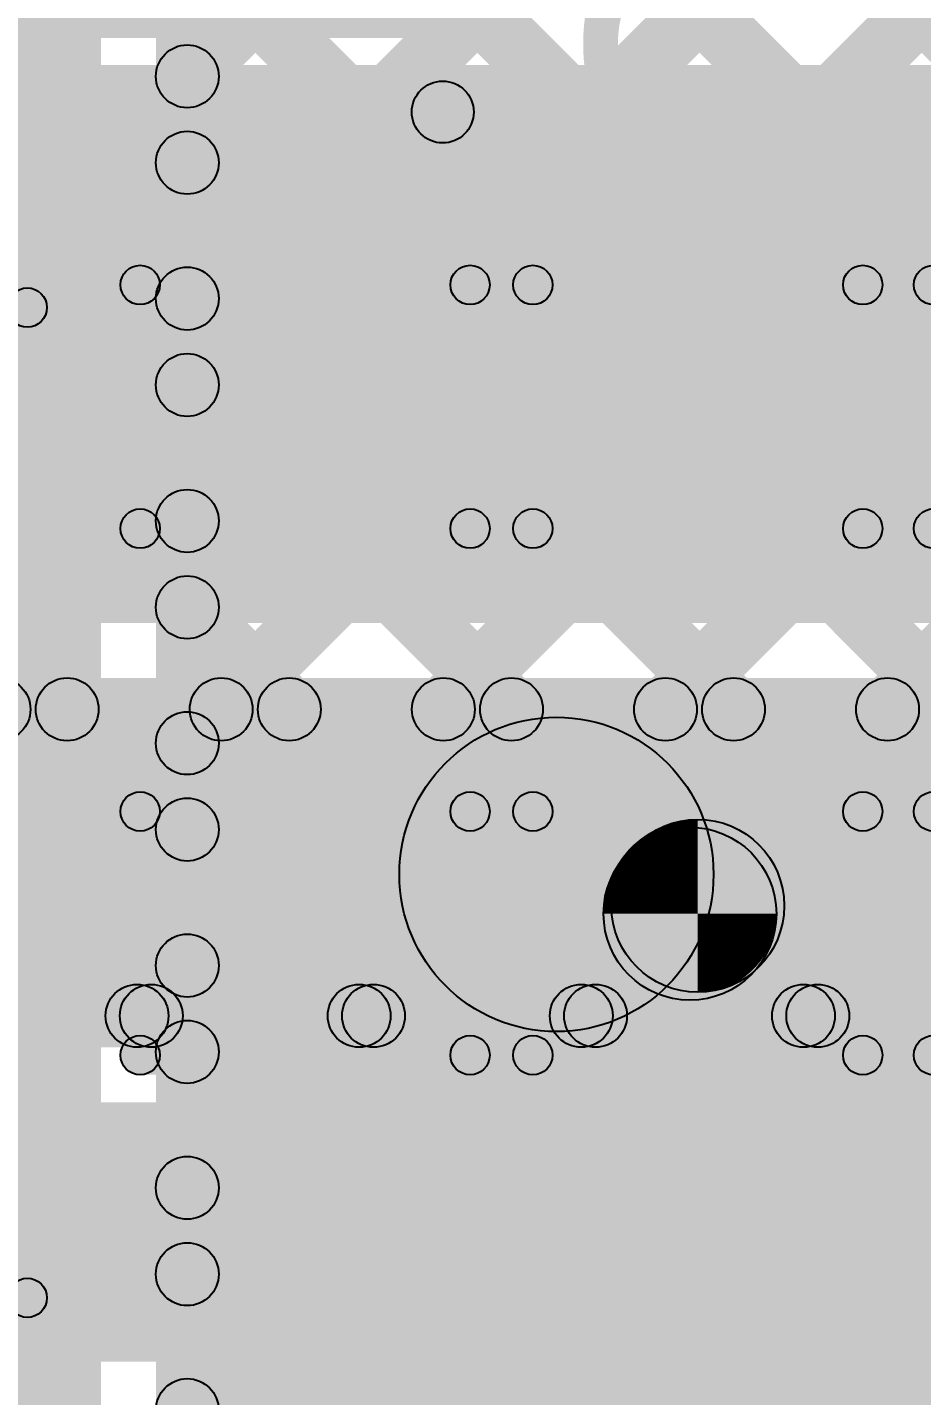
# Model space of a CAD drawing. Header units: millimetres. Extents: x -0.24 to 2.5, y 0 to 2.55.
# Drawn here: x 0.8116 to 0.9255, y 0.4407 to 0.6148 of the extents above; entities that cross this region are included whole.
import ezdxf

# ---------------------------------------------------------------- set-up
doc = ezdxf.new("R2010")
doc.units = ezdxf.units.MM
doc.header["$MEASUREMENT"] = 0
for name, color, linetype in [('BottomLayer', 5, 'Continuous'), ('BottomSolder', 6, 'Continuous'), ('TopLayer', 1, 'Continuous'), ('TopOverlay', 2, 'Continuous'), ('TopPaste', 8, 'Continuous'), ('TopSolder', 216, 'Continuous'), ('ViaHoleLayer', 16, 'Continuous')]:
    doc.layers.add(name, color=color, linetype=linetype)

# ---------------------------------------------------------------- blocks, each defined once
blk = doc.blocks.new('TPS63031DSKR_8')
at = {"layer": 'TopLayer'}
for points in [[(-0.06988, 0.04528), (-0.04035, 0.04528), (-0.04035, 0.03346), (-0.06988, 0.03346)], [(-0.02953, 0.04528), (0.02953, 0.04528), (0.02953, -0.04528), (-0.02953, -0.04528)], [(0.04035, 0.04528), (0.06988, 0.04528), (0.06988, 0.03346), (0.04035, 0.03346)], [(-0.06988, 0.02559), (-0.04035, 0.02559), (-0.04035, 0.01378), (-0.06988, 0.01378)], [(0.04035, 0.02559), (0.06988, 0.02559), (0.06988, 0.01378), (0.04035, 0.01378)], [(-0.06988, 0.00591), (-0.04035, 0.00591), (-0.04035, -0.00591), (-0.06988, -0.00591)], [(0.04035, 0.00591), (0.06988, 0.00591), (0.06988, -0.00591), (0.04035, -0.00591)], [(-0.06988, -0.01378), (-0.04035, -0.01378), (-0.04035, -0.02559), (-0.06988, -0.02559)], [(0.04035, -0.01378), (0.06988, -0.01378), (0.06988, -0.02559), (0.04035, -0.02559)], [(-0.06988, -0.03346), (-0.04035, -0.03346), (-0.04035, -0.04528), (-0.06988, -0.04528)], [(0.04035, -0.03346), (0.06988, -0.03346), (0.06988, -0.04528), (0.04035, -0.04528)]]:
    blk.add_hatch(color=1, dxfattribs=at).paths.add_polyline_path(points)
at = {"layer": 'TopOverlay'}
h = blk.add_hatch(color=2, dxfattribs=at)
edge = h.paths.add_edge_path()
edge.add_arc((-0.063, 0.063), 0.0025, 0, 360)
h = blk.add_hatch(color=2, dxfattribs=at)
edge = h.paths.add_edge_path()
edge.add_arc((-0.063, 0.063), 0.0025, 0, 360)
for points in [[(0.063, 0.0655), (0.063, 0.0605), (-0.063, 0.0605), (-0.063, 0.0655)], [(-0.0605, 0.053), (-0.0655, 0.053), (-0.0655, 0.063), (-0.0605, 0.063)], [(0.0655, 0.053), (0.0605, 0.053), (0.0605, 0.063), (0.0655, 0.063)], [(-0.0605, -0.063), (-0.0655, -0.063), (-0.0655, -0.053), (-0.0605, -0.053)], [(0.0655, -0.063), (0.0605, -0.063), (0.0605, -0.053), (0.0655, -0.053)], [(0.063, -0.0605), (0.063, -0.0655), (-0.063, -0.0655), (-0.063, -0.0605)]]:
    blk.add_hatch(color=2, dxfattribs=at).paths.add_polyline_path(points)
h = blk.add_hatch(color=2, dxfattribs=at)
edge = h.paths.add_edge_path()
edge.add_arc((0.063, 0.063), 0.0025, 0, 360)
h = blk.add_hatch(color=2, dxfattribs=at)
edge = h.paths.add_edge_path()
edge.add_arc((0.063, 0.063), 0.0025, 0, 360)
h = blk.add_hatch(color=2, dxfattribs=at)
edge = h.paths.add_edge_path()
edge.add_arc((-0.077, 0.053), 0.0025, 0, 360)
h = blk.add_hatch(color=2, dxfattribs=at)
edge = h.paths.add_edge_path()
edge.add_arc((-0.071, 0.053), 0.0025, 0, 360)
h = blk.add_hatch(color=2, dxfattribs=at)
edge = h.paths.add_edge_path()
edge.add_arc((-0.063, 0.053), 0.0025, 0, 360)
h = blk.add_hatch(color=2, dxfattribs=at)
edge = h.paths.add_edge_path()
edge.add_arc((0.063, 0.053), 0.0025, 0, 360)
h = blk.add_hatch(color=2, dxfattribs=at)
edge = h.paths.add_edge_path()
edge.add_arc((-0.063, -0.053), 0.0025, 0, 360)
h = blk.add_hatch(color=2, dxfattribs=at)
edge = h.paths.add_edge_path()
edge.add_arc((0.063, -0.053), 0.0025, 0, 360)
h = blk.add_hatch(color=2, dxfattribs=at)
edge = h.paths.add_edge_path()
edge.add_arc((-0.063, -0.063), 0.0025, 0, 360)
h = blk.add_hatch(color=2, dxfattribs=at)
edge = h.paths.add_edge_path()
edge.add_arc((-0.063, -0.063), 0.0025, 0, 360)
h = blk.add_hatch(color=2, dxfattribs=at)
edge = h.paths.add_edge_path()
edge.add_arc((0.063, -0.063), 0.0025, 0, 360)
h = blk.add_hatch(color=2, dxfattribs=at)
edge = h.paths.add_edge_path()
edge.add_arc((0.063, -0.063), 0.0025, 0, 360)
at = {"layer": 'TopPaste'}
for points in [[(-0.06988, 0.04528), (-0.04035, 0.04528), (-0.04035, 0.03346), (-0.06988, 0.03346)], [(-0.02953, 0.04528), (0.02953, 0.04528), (0.02953, -0.04528), (-0.02953, -0.04528)], [(0.04035, 0.04528), (0.06988, 0.04528), (0.06988, 0.03346), (0.04035, 0.03346)], [(-0.06988, 0.02559), (-0.04035, 0.02559), (-0.04035, 0.01378), (-0.06988, 0.01378)], [(0.04035, 0.02559), (0.06988, 0.02559), (0.06988, 0.01378), (0.04035, 0.01378)], [(-0.06988, 0.00591), (-0.04035, 0.00591), (-0.04035, -0.00591), (-0.06988, -0.00591)], [(0.04035, 0.00591), (0.06988, 0.00591), (0.06988, -0.00591), (0.04035, -0.00591)], [(-0.06988, -0.01378), (-0.04035, -0.01378), (-0.04035, -0.02559), (-0.06988, -0.02559)], [(0.04035, -0.01378), (0.06988, -0.01378), (0.06988, -0.02559), (0.04035, -0.02559)], [(-0.06988, -0.03346), (-0.04035, -0.03346), (-0.04035, -0.04528), (-0.06988, -0.04528)], [(0.04035, -0.03346), (0.06988, -0.03346), (0.06988, -0.04528), (0.04035, -0.04528)]]:
    blk.add_hatch(color=8, dxfattribs=at).paths.add_polyline_path(points)
at = {"layer": 'TopSolder'}
for points in [[(-0.07388, 0.04928), (-0.03635, 0.04928), (-0.03635, 0.02946), (-0.07388, 0.02946)], [(-0.03353, 0.04928), (0.03353, 0.04928), (0.03353, -0.04928), (-0.03353, -0.04928)], [(0.03635, 0.04928), (0.07388, 0.04928), (0.07388, 0.02946), (0.03635, 0.02946)], [(-0.07388, 0.02959), (-0.03635, 0.02959), (-0.03635, 0.00978), (-0.07388, 0.00978)], [(0.03635, 0.02959), (0.07388, 0.02959), (0.07388, 0.00978), (0.03635, 0.00978)], [(-0.07388, 0.00991), (-0.03635, 0.00991), (-0.03635, -0.00991), (-0.07388, -0.00991)], [(0.03635, 0.00991), (0.07388, 0.00991), (0.07388, -0.00991), (0.03635, -0.00991)], [(-0.07388, -0.00978), (-0.03635, -0.00978), (-0.03635, -0.02959), (-0.07388, -0.02959)], [(0.03635, -0.00978), (0.07388, -0.00978), (0.07388, -0.02959), (0.03635, -0.02959)], [(-0.07388, -0.02946), (-0.03635, -0.02946), (-0.03635, -0.04928), (-0.07388, -0.04928)], [(0.03635, -0.02946), (0.07388, -0.02946), (0.07388, -0.04928), (0.03635, -0.04928)]]:
    blk.add_hatch(color=216, dxfattribs=at).paths.add_polyline_path(points)
at = {"layer": 'TopOverlay', "const_width": 0.005}
blk.add_lwpolyline([(-0.071, 0.053, 1), (-0.077, 0.053, 1)], format="xyb", close=True, dxfattribs=at)
at = {"layer": 'TopOverlay'}
for centre in [(-0.063, 0.063), (-0.063, 0.063), (0.063, 0.063), (0.063, 0.063), (-0.077, 0.053), (-0.071, 0.053), (-0.063, 0.053), (0.063, 0.053), (-0.063, -0.053), (0.063, -0.053), (-0.063, -0.063), (-0.063, -0.063), (0.063, -0.063), (0.063, -0.063)]:
    blk.add_circle(centre, 0.0025, dxfattribs=at)
blk = doc.blocks.new('NR6028T1R5N_9')
at = {"layer": 'TopOverlay'}
blk.add_hatch(color=2, dxfattribs=at).paths.add_polyline_path([(-0.12148, -0.12994), (-0.12148, -0.12206), (0.12152, -0.12206), (0.12152, -0.12994)])
h = blk.add_hatch(color=2, dxfattribs=at)
edge = h.paths.add_edge_path()
edge.add_arc((0.12152, -0.126), 0.00394, 0, 360)
at = {"layer": 'TopSolder'}
blk.add_hatch(color=216, dxfattribs=at).paths.add_polyline_path([(0.05663, 0.1166), (0.12841, 0.1166), (0.12841, -0.1166), (0.05663, -0.1166)])
at = {"layer": 'TopOverlay'}
blk.add_circle((0.12152, -0.126), 0.00394, dxfattribs=at)
blk = doc.blocks.new('C__0603_15')
at = {"layer": 'TopLayer'}
for points in [[(-0.015, 0.0175), (-0.015, -0.0175), (-0.045, -0.0175), (-0.045, 0.0175)], [(0.045, 0.0175), (0.045, -0.0175), (0.015, -0.0175), (0.015, 0.0175)]]:
    blk.add_hatch(color=1, dxfattribs=at).paths.add_polyline_path(points)
at = {"layer": 'TopOverlay'}
h = blk.add_hatch(color=2, dxfattribs=at)
edge = h.paths.add_edge_path()
edge.add_arc((-0.049, 0.021), 0.0025, 0, 360)
h = blk.add_hatch(color=2, dxfattribs=at)
edge = h.paths.add_edge_path()
edge.add_arc((-0.049, 0.021), 0.0025, 0, 360)
for points in [[(-0.018, 0.0235), (-0.018, 0.0185), (-0.049, 0.0185), (-0.049, 0.0235)], [(0.049, 0.0235), (0.049, 0.0185), (0.018, 0.0185), (0.018, 0.0235)], [(-0.0465, -0.021), (-0.0515, -0.021), (-0.0515, 0.021), (-0.0465, 0.021)], [(0.0515, -0.021), (0.0465, -0.021), (0.0465, 0.021), (0.0515, 0.021)], [(-0.018, -0.0185), (-0.018, -0.0235), (-0.049, -0.0235), (-0.049, -0.0185)], [(0.049, -0.0185), (0.049, -0.0235), (0.018, -0.0235), (0.018, -0.0185)]]:
    blk.add_hatch(color=2, dxfattribs=at).paths.add_polyline_path(points)
h = blk.add_hatch(color=2, dxfattribs=at)
edge = h.paths.add_edge_path()
edge.add_arc((-0.018, 0.021), 0.0025, 0, 360)
h = blk.add_hatch(color=2, dxfattribs=at)
edge = h.paths.add_edge_path()
edge.add_arc((0.018, 0.021), 0.0025, 0, 360)
h = blk.add_hatch(color=2, dxfattribs=at)
edge = h.paths.add_edge_path()
edge.add_arc((0.049, 0.021), 0.0025, 0, 360)
h = blk.add_hatch(color=2, dxfattribs=at)
edge = h.paths.add_edge_path()
edge.add_arc((0.049, 0.021), 0.0025, 0, 360)
h = blk.add_hatch(color=2, dxfattribs=at)
edge = h.paths.add_edge_path()
edge.add_arc((-0.049, -0.021), 0.0025, 0, 360)
h = blk.add_hatch(color=2, dxfattribs=at)
edge = h.paths.add_edge_path()
edge.add_arc((-0.049, -0.021), 0.0025, 0, 360)
h = blk.add_hatch(color=2, dxfattribs=at)
edge = h.paths.add_edge_path()
edge.add_arc((-0.018, -0.021), 0.0025, 0, 360)
h = blk.add_hatch(color=2, dxfattribs=at)
edge = h.paths.add_edge_path()
edge.add_arc((0.018, -0.021), 0.0025, 0, 360)
h = blk.add_hatch(color=2, dxfattribs=at)
edge = h.paths.add_edge_path()
edge.add_arc((0.049, -0.021), 0.0025, 0, 360)
h = blk.add_hatch(color=2, dxfattribs=at)
edge = h.paths.add_edge_path()
edge.add_arc((0.049, -0.021), 0.0025, 0, 360)
at = {"layer": 'TopPaste'}
for points in [[(-0.015, 0.0175), (-0.015, -0.0175), (-0.045, -0.0175), (-0.045, 0.0175)], [(0.045, 0.0175), (0.045, -0.0175), (0.015, -0.0175), (0.015, 0.0175)]]:
    blk.add_hatch(color=8, dxfattribs=at).paths.add_polyline_path(points)
at = {"layer": 'TopSolder'}
for points in [[(-0.01264, 0.01986), (-0.01264, -0.01986), (-0.04736, -0.01986), (-0.04736, 0.01986)], [(0.04736, 0.01986), (0.04736, -0.01986), (0.01264, -0.01986), (0.01264, 0.01986)]]:
    blk.add_hatch(color=216, dxfattribs=at).paths.add_polyline_path(points)
at = {"layer": 'TopOverlay'}
for centre in [(-0.049, 0.021), (-0.049, 0.021), (-0.018, 0.021), (0.018, 0.021), (0.049, 0.021), (0.049, 0.021), (-0.049, -0.021), (-0.049, -0.021), (-0.018, -0.021), (0.018, -0.021), (0.049, -0.021), (0.049, -0.021)]:
    blk.add_circle(centre, 0.0025, dxfattribs=at)
blk = doc.blocks.new('C__0603_26')
at = {"layer": 'TopLayer'}
for points in [[(-0.015, 0.0175), (-0.015, -0.0175), (-0.045, -0.0175), (-0.045, 0.0175)], [(0.045, 0.0175), (0.045, -0.0175), (0.015, -0.0175), (0.015, 0.0175)]]:
    blk.add_hatch(color=1, dxfattribs=at).paths.add_polyline_path(points)
at = {"layer": 'TopOverlay'}
h = blk.add_hatch(color=2, dxfattribs=at)
edge = h.paths.add_edge_path()
edge.add_arc((-0.049, 0.021), 0.0025, 0, 360)
h = blk.add_hatch(color=2, dxfattribs=at)
edge = h.paths.add_edge_path()
edge.add_arc((-0.049, 0.021), 0.0025, 0, 360)
for points in [[(-0.018, 0.0235), (-0.018, 0.0185), (-0.049, 0.0185), (-0.049, 0.0235)], [(0.049, 0.0235), (0.049, 0.0185), (0.018, 0.0185), (0.018, 0.0235)], [(-0.0465, -0.021), (-0.0515, -0.021), (-0.0515, 0.021), (-0.0465, 0.021)], [(0.0515, -0.021), (0.0465, -0.021), (0.0465, 0.021), (0.0515, 0.021)], [(-0.018, -0.0185), (-0.018, -0.0235), (-0.049, -0.0235), (-0.049, -0.0185)], [(0.049, -0.0185), (0.049, -0.0235), (0.018, -0.0235), (0.018, -0.0185)]]:
    blk.add_hatch(color=2, dxfattribs=at).paths.add_polyline_path(points)
h = blk.add_hatch(color=2, dxfattribs=at)
edge = h.paths.add_edge_path()
edge.add_arc((-0.018, 0.021), 0.0025, 0, 360)
h = blk.add_hatch(color=2, dxfattribs=at)
edge = h.paths.add_edge_path()
edge.add_arc((0.018, 0.021), 0.0025, 0, 360)
h = blk.add_hatch(color=2, dxfattribs=at)
edge = h.paths.add_edge_path()
edge.add_arc((0.049, 0.021), 0.0025, 0, 360)
h = blk.add_hatch(color=2, dxfattribs=at)
edge = h.paths.add_edge_path()
edge.add_arc((0.049, 0.021), 0.0025, 0, 360)
h = blk.add_hatch(color=2, dxfattribs=at)
edge = h.paths.add_edge_path()
edge.add_arc((-0.049, -0.021), 0.0025, 0, 360)
h = blk.add_hatch(color=2, dxfattribs=at)
edge = h.paths.add_edge_path()
edge.add_arc((-0.049, -0.021), 0.0025, 0, 360)
h = blk.add_hatch(color=2, dxfattribs=at)
edge = h.paths.add_edge_path()
edge.add_arc((-0.018, -0.021), 0.0025, 0, 360)
h = blk.add_hatch(color=2, dxfattribs=at)
edge = h.paths.add_edge_path()
edge.add_arc((0.018, -0.021), 0.0025, 0, 360)
h = blk.add_hatch(color=2, dxfattribs=at)
edge = h.paths.add_edge_path()
edge.add_arc((0.049, -0.021), 0.0025, 0, 360)
h = blk.add_hatch(color=2, dxfattribs=at)
edge = h.paths.add_edge_path()
edge.add_arc((0.049, -0.021), 0.0025, 0, 360)
at = {"layer": 'TopPaste'}
for points in [[(-0.015, 0.0175), (-0.015, -0.0175), (-0.045, -0.0175), (-0.045, 0.0175)], [(0.045, 0.0175), (0.045, -0.0175), (0.015, -0.0175), (0.015, 0.0175)]]:
    blk.add_hatch(color=8, dxfattribs=at).paths.add_polyline_path(points)
at = {"layer": 'TopSolder'}
for points in [[(-0.01264, 0.01986), (-0.01264, -0.01986), (-0.04736, -0.01986), (-0.04736, 0.01986)], [(0.04736, 0.01986), (0.04736, -0.01986), (0.01264, -0.01986), (0.01264, 0.01986)]]:
    blk.add_hatch(color=216, dxfattribs=at).paths.add_polyline_path(points)
at = {"layer": 'TopOverlay'}
for centre in [(-0.049, 0.021), (-0.049, 0.021), (-0.018, 0.021), (0.018, 0.021), (0.049, 0.021), (0.049, 0.021), (-0.049, -0.021), (-0.049, -0.021), (-0.018, -0.021), (0.018, -0.021), (0.049, -0.021), (0.049, -0.021)]:
    blk.add_circle(centre, 0.0025, dxfattribs=at)
blk = doc.blocks.new('C__0603_27')
at = {"layer": 'TopLayer'}
for points in [[(-0.015, 0.0175), (-0.015, -0.0175), (-0.045, -0.0175), (-0.045, 0.0175)], [(0.045, 0.0175), (0.045, -0.0175), (0.015, -0.0175), (0.015, 0.0175)]]:
    blk.add_hatch(color=1, dxfattribs=at).paths.add_polyline_path(points)
at = {"layer": 'TopOverlay'}
h = blk.add_hatch(color=2, dxfattribs=at)
edge = h.paths.add_edge_path()
edge.add_arc((-0.049, 0.021), 0.0025, 0, 360)
h = blk.add_hatch(color=2, dxfattribs=at)
edge = h.paths.add_edge_path()
edge.add_arc((-0.049, 0.021), 0.0025, 0, 360)
for points in [[(-0.018, 0.0235), (-0.018, 0.0185), (-0.049, 0.0185), (-0.049, 0.0235)], [(0.049, 0.0235), (0.049, 0.0185), (0.018, 0.0185), (0.018, 0.0235)], [(-0.0465, -0.021), (-0.0515, -0.021), (-0.0515, 0.021), (-0.0465, 0.021)], [(0.0515, -0.021), (0.0465, -0.021), (0.0465, 0.021), (0.0515, 0.021)], [(-0.018, -0.0185), (-0.018, -0.0235), (-0.049, -0.0235), (-0.049, -0.0185)], [(0.049, -0.0185), (0.049, -0.0235), (0.018, -0.0235), (0.018, -0.0185)]]:
    blk.add_hatch(color=2, dxfattribs=at).paths.add_polyline_path(points)
h = blk.add_hatch(color=2, dxfattribs=at)
edge = h.paths.add_edge_path()
edge.add_arc((-0.018, 0.021), 0.0025, 0, 360)
h = blk.add_hatch(color=2, dxfattribs=at)
edge = h.paths.add_edge_path()
edge.add_arc((0.018, 0.021), 0.0025, 0, 360)
h = blk.add_hatch(color=2, dxfattribs=at)
edge = h.paths.add_edge_path()
edge.add_arc((0.049, 0.021), 0.0025, 0, 360)
h = blk.add_hatch(color=2, dxfattribs=at)
edge = h.paths.add_edge_path()
edge.add_arc((0.049, 0.021), 0.0025, 0, 360)
h = blk.add_hatch(color=2, dxfattribs=at)
edge = h.paths.add_edge_path()
edge.add_arc((-0.049, -0.021), 0.0025, 0, 360)
h = blk.add_hatch(color=2, dxfattribs=at)
edge = h.paths.add_edge_path()
edge.add_arc((-0.049, -0.021), 0.0025, 0, 360)
h = blk.add_hatch(color=2, dxfattribs=at)
edge = h.paths.add_edge_path()
edge.add_arc((-0.018, -0.021), 0.0025, 0, 360)
h = blk.add_hatch(color=2, dxfattribs=at)
edge = h.paths.add_edge_path()
edge.add_arc((0.018, -0.021), 0.0025, 0, 360)
h = blk.add_hatch(color=2, dxfattribs=at)
edge = h.paths.add_edge_path()
edge.add_arc((0.049, -0.021), 0.0025, 0, 360)
h = blk.add_hatch(color=2, dxfattribs=at)
edge = h.paths.add_edge_path()
edge.add_arc((0.049, -0.021), 0.0025, 0, 360)
at = {"layer": 'TopPaste'}
for points in [[(-0.015, 0.0175), (-0.015, -0.0175), (-0.045, -0.0175), (-0.045, 0.0175)], [(0.045, 0.0175), (0.045, -0.0175), (0.015, -0.0175), (0.015, 0.0175)]]:
    blk.add_hatch(color=8, dxfattribs=at).paths.add_polyline_path(points)
at = {"layer": 'TopSolder'}
for points in [[(-0.01264, 0.01986), (-0.01264, -0.01986), (-0.04736, -0.01986), (-0.04736, 0.01986)], [(0.04736, 0.01986), (0.04736, -0.01986), (0.01264, -0.01986), (0.01264, 0.01986)]]:
    blk.add_hatch(color=216, dxfattribs=at).paths.add_polyline_path(points)
at = {"layer": 'TopOverlay'}
for centre in [(-0.049, 0.021), (-0.049, 0.021), (-0.018, 0.021), (0.018, 0.021), (0.049, 0.021), (0.049, 0.021), (-0.049, -0.021), (-0.049, -0.021), (-0.018, -0.021), (0.018, -0.021), (0.049, -0.021), (0.049, -0.021)]:
    blk.add_circle(centre, 0.0025, dxfattribs=at)

msp = doc.modelspace()

# ---------------------------------------------------------------- hatches: boundary and pattern name
at = {"layer": 'BottomLayer'}
for points in [[(0.821, 0.18877), (0.799, 0.18877), (0.799, 1.395), (0.821, 1.395)], [(0.836, 0.18877), (0.828, 0.18877), (0.828, 1.395), (0.836, 1.395)], [(0.83483, 0.60571), (0.82917, 0.61137), (0.95552, 0.73772), (0.96117, 0.73206)], [(0.83483, 0.54915), (0.82917, 0.5548), (1.0102, 0.73583), (1.01585, 0.73017)], [(0.83483, 0.57743), (0.82917, 0.58309), (0.98191, 0.73583), (0.98757, 0.73017)], [(0.83483, 0.49258), (0.82917, 0.49823), (1.06677, 0.73583), (1.07242, 0.73017)], [(0.83483, 0.52086), (0.82917, 0.52652), (1.03848, 0.73583), (1.04414, 0.73017)], [(0.83483, 0.46429), (0.82917, 0.46995), (1.07569, 0.71647), (1.08135, 0.71081)], [(0.82917, 0.70786), (0.83483, 0.71352), (1.11752, 0.43083), (1.11186, 0.42517)], [(0.83483, 0.43601), (0.82917, 0.44166), (1.07817, 0.69066), (1.08383, 0.68501)], [(0.82917, 0.67958), (0.83483, 0.68523), (1.08923, 0.43083), (1.08358, 0.42517)], [(0.83483, 0.40772), (0.82917, 0.41338), (1.07817, 0.66238), (1.08383, 0.65672)], [(0.82917, 0.65129), (0.83483, 0.65695), (1.06095, 0.43083), (1.05529, 0.42517)], [(0.83483, 0.37944), (0.82917, 0.3851), (1.07817, 0.6341), (1.08383, 0.62844)], [(0.82917, 0.62301), (0.83483, 0.62866), (1.03738, 0.42611), (1.03173, 0.42045)], [(0.83483, 0.35115), (0.82917, 0.35681), (1.07817, 0.60581), (1.08383, 0.60015)], [(0.82917, 0.59472), (0.83483, 0.60038), (1.02472, 0.41049), (1.01906, 0.40483)], [(0.82917, 0.56644), (0.83483, 0.5721), (1.15983, 0.2471), (1.15417, 0.24144)], [(0.82917, 0.53815), (0.83483, 0.54381), (1.15983, 0.21881), (1.15417, 0.21315)], [(0.83, 0.069), (0.947, 0.069), (0.947, 0.532), (0.83, 0.532)], [(0.82917, 0.50987), (0.83483, 0.51553), (1.16245, 0.18791), (1.15679, 0.18225)], [(0.82917, 0.48159), (0.83483, 0.48724), (1.23924, 0.08283), (1.23359, 0.07717)], [(0.82917, 0.4533), (0.83483, 0.45896), (1.21096, 0.08283), (1.2053, 0.07717)]]:
    msp.add_hatch(color=5, dxfattribs=at).paths.add_polyline_path(points)
h = msp.add_hatch(color=5, dxfattribs=at)
edge = h.paths.add_edge_path()
edge.add_arc((0.832, 0.60854), 0.004, 0, 360)
h = msp.add_hatch(color=5, dxfattribs=at)
edge = h.paths.add_edge_path()
edge.add_arc((0.832, 0.59755), 0.004, 0, 360)
h = msp.add_hatch(color=5, dxfattribs=at)
edge = h.paths.add_edge_path()
edge.add_arc((0.832, 0.58026), 0.004, 0, 360)
h = msp.add_hatch(color=5, dxfattribs=at)
edge = h.paths.add_edge_path()
edge.add_arc((0.832, 0.56927), 0.004, 0, 360)
h = msp.add_hatch(color=5, dxfattribs=at)
edge = h.paths.add_edge_path()
edge.add_arc((0.832, 0.55197), 0.004, 0, 360)
h = msp.add_hatch(color=5, dxfattribs=at)
edge = h.paths.add_edge_path()
edge.add_arc((0.832, 0.54098), 0.004, 0, 360)
h = msp.add_hatch(color=5, dxfattribs=at)
edge = h.paths.add_edge_path()
edge.add_arc((0.832, 0.52369), 0.004, 0, 360)
h = msp.add_hatch(color=5, dxfattribs=at)
edge = h.paths.add_edge_path()
edge.add_arc((0.879, 0.507), 0.01181, 0, 360)
h = msp.add_hatch(color=5, dxfattribs=at)
edge = h.paths.add_edge_path()
edge.add_arc((0.832, 0.5127), 0.004, 0, 360)
h = msp.add_hatch(color=5, dxfattribs=at)
edge = h.paths.add_edge_path()
edge.add_arc((0.832, 0.4954), 0.004, 0, 360)
h = msp.add_hatch(color=5, dxfattribs=at)
edge = h.paths.add_edge_path()
edge.add_arc((0.832, 0.48441), 0.004, 0, 360)
h = msp.add_hatch(color=5, dxfattribs=at)
edge = h.paths.add_edge_path()
edge.add_arc((0.832, 0.46712), 0.004, 0, 360)
h = msp.add_hatch(color=5, dxfattribs=at)
edge = h.paths.add_edge_path()
edge.add_arc((0.832, 0.45613), 0.004, 0, 360)
h = msp.add_hatch(color=5, dxfattribs=at)
edge = h.paths.add_edge_path()
edge.add_arc((0.832, 0.43884), 0.004, 0, 360)
at = {"layer": 'BottomSolder'}
h = msp.add_hatch(color=6, dxfattribs=at)
edge = h.paths.add_edge_path()
edge.add_arc((0.879, 0.507), 0.01581, 0, 360)
at = {"layer": 'TopLayer'}
for points in [[(0.782, 0.553), (1.043, 0.553), (1.043, 0.61), (0.782, 0.61)], [(0.803, 0.539), (1.031, 0.539), (1.031, 0.558), (0.803, 0.558)], [(0.77159, 0.53917), (0.77724, 0.54483), (0.83024, 0.49183), (0.82459, 0.48617)], [(0.792, 0.524), (0.792, 0.532), (0.978, 0.532), (0.978, 0.524)], [(0.80014, 0.48617), (0.79448, 0.49183), (0.83348, 0.53083), (0.83914, 0.52517)], [(0.81387, 0.52517), (0.81953, 0.53083), (0.85853, 0.49183), (0.85287, 0.48617)], [(0.82842, 0.48617), (0.82277, 0.49183), (0.86177, 0.53083), (0.86742, 0.52517)], [(0.84215, 0.52517), (0.84781, 0.53083), (0.88681, 0.49183), (0.88115, 0.48617)], [(0.85671, 0.48617), (0.85105, 0.49183), (0.89005, 0.53083), (0.89571, 0.52517)], [(0.87044, 0.52517), (0.8761, 0.53083), (0.9151, 0.49183), (0.90944, 0.48617)], [(0.88499, 0.48617), (0.87934, 0.49183), (0.91834, 0.53083), (0.92399, 0.52517)], [(0.89872, 0.52517), (0.90438, 0.53083), (0.94338, 0.49183), (0.93772, 0.48617)], [(0.91328, 0.48617), (0.90762, 0.49183), (0.94662, 0.53083), (0.95228, 0.52517)], [(0.76831, 0.487), (0.76831, 0.527), (0.879, 0.527), (0.879, 0.487)], [(0.879, 0.487), (0.879, 0.527), (0.961, 0.527), (0.961, 0.487)], [(0.771, 0.485), (0.771, 0.493), (0.978, 0.493), (0.978, 0.485)], [(0.782, 0.445), (1.022, 0.445), (1.022, 0.478), (0.782, 0.478)]]:
    msp.add_hatch(color=1, dxfattribs=at).paths.add_polyline_path(points)
h = msp.add_hatch(color=1, dxfattribs=at)
edge = h.paths.add_edge_path()
edge.add_arc((0.80803, 0.528), 0.004, 0, 360)
h = msp.add_hatch(color=1, dxfattribs=at)
edge = h.paths.add_edge_path()
edge.add_arc((0.8167, 0.528), 0.004, 0, 360)
h = msp.add_hatch(color=1, dxfattribs=at)
edge = h.paths.add_edge_path()
edge.add_arc((0.83631, 0.528), 0.004, 0, 360)
h = msp.add_hatch(color=1, dxfattribs=at)
edge = h.paths.add_edge_path()
edge.add_arc((0.84498, 0.528), 0.004, 0, 360)
h = msp.add_hatch(color=1, dxfattribs=at)
edge = h.paths.add_edge_path()
edge.add_arc((0.8646, 0.528), 0.004, 0, 360)
h = msp.add_hatch(color=1, dxfattribs=at)
edge = h.paths.add_edge_path()
edge.add_arc((0.87327, 0.528), 0.004, 0, 360)
h = msp.add_hatch(color=1, dxfattribs=at)
edge = h.paths.add_edge_path()
edge.add_arc((0.89288, 0.528), 0.004, 0, 360)
h = msp.add_hatch(color=1, dxfattribs=at)
edge = h.paths.add_edge_path()
edge.add_arc((0.90155, 0.528), 0.004, 0, 360)
h = msp.add_hatch(color=1, dxfattribs=at)
edge = h.paths.add_edge_path()
edge.add_arc((0.92116, 0.528), 0.004, 0, 360)
h = msp.add_hatch(color=1, dxfattribs=at)
edge = h.paths.add_edge_path()
edge.add_arc((0.879, 0.507), 0.02, 0, 360)
h = msp.add_hatch(color=1, dxfattribs=at)
edge = h.paths.add_edge_path()
edge.add_arc((0.879, 0.507), 0.02, 0, 360)
h = msp.add_hatch(color=1, dxfattribs=at)
edge = h.paths.add_edge_path()
edge.add_arc((0.879, 0.507), 0.01181, 0, 360)
h = msp.add_hatch(color=1, dxfattribs=at)
edge = h.paths.add_edge_path()
edge.add_arc((0.897, 0.503), 0.011, 0, 360)
h = msp.add_hatch(color=1, dxfattribs=at)
edge = h.paths.add_edge_path()
edge.add_arc((0.896, 0.502), 0.011, 0, 360)
h = msp.add_hatch(color=1, dxfattribs=at)
edge = h.paths.add_edge_path()
edge.add_arc((0.8256, 0.489), 0.004, 0, 360)
h = msp.add_hatch(color=1, dxfattribs=at)
edge = h.paths.add_edge_path()
edge.add_arc((0.82741, 0.489), 0.004, 0, 360)
h = msp.add_hatch(color=1, dxfattribs=at)
edge = h.paths.add_edge_path()
edge.add_arc((0.85388, 0.489), 0.004, 0, 360)
h = msp.add_hatch(color=1, dxfattribs=at)
edge = h.paths.add_edge_path()
edge.add_arc((0.8557, 0.489), 0.004, 0, 360)
h = msp.add_hatch(color=1, dxfattribs=at)
edge = h.paths.add_edge_path()
edge.add_arc((0.88216, 0.489), 0.004, 0, 360)
h = msp.add_hatch(color=1, dxfattribs=at)
edge = h.paths.add_edge_path()
edge.add_arc((0.88398, 0.489), 0.004, 0, 360)
h = msp.add_hatch(color=1, dxfattribs=at)
edge = h.paths.add_edge_path()
edge.add_arc((0.91045, 0.489), 0.004, 0, 360)
h = msp.add_hatch(color=1, dxfattribs=at)
edge = h.paths.add_edge_path()
edge.add_arc((0.91227, 0.489), 0.004, 0, 360)
at = {"layer": 'TopSolder'}
h = msp.add_hatch(color=216, dxfattribs=at)
edge = h.paths.add_edge_path()
edge.add_arc((0.879, 0.507), 0.01581, 0, 360)
at = {"layer": 'ViaHoleLayer'}
h = msp.add_hatch(color=16, dxfattribs=at)
edge = h.paths.add_edge_path()
edge.add_arc((0.879, 0.507), 0.00787, 0, 360)

# ---------------------------------------------------------------- linework, layer by layer
at = {"layer": 'BottomLayer'}
for centre in [(0.832, 0.60854), (0.832, 0.59755), (0.832, 0.58026), (0.832, 0.56927), (0.832, 0.55197), (0.832, 0.54098), (0.832, 0.52369), (0.832, 0.5127), (0.832, 0.4954), (0.832, 0.48441), (0.832, 0.46712), (0.832, 0.45613), (0.832, 0.43884)]:
    msp.add_circle(centre, 0.004, dxfattribs=at)
at = {"layer": 'TopLayer', "const_width": 0.022}
msp.add_lwpolyline([(0.896, 0.502, -0.414214), (0.897, 0.503)], format="xyb", dxfattribs=at)
at = {"layer": 'TopLayer'}
for centre, radius in [((0.80803, 0.528), 0.004), ((0.8167, 0.528), 0.004), ((0.83631, 0.528), 0.004), ((0.84498, 0.528), 0.004), ((0.8646, 0.528), 0.004), ((0.87327, 0.528), 0.004), ((0.89288, 0.528), 0.004), ((0.90155, 0.528), 0.004), ((0.92116, 0.528), 0.004), ((0.879, 0.507), 0.02), ((0.879, 0.507), 0.02), ((0.897, 0.503), 0.011), ((0.896, 0.502), 0.011), ((0.8256, 0.489), 0.004), ((0.82741, 0.489), 0.004), ((0.85388, 0.489), 0.004), ((0.8557, 0.489), 0.004), ((0.88216, 0.489), 0.004), ((0.88398, 0.489), 0.004), ((0.91045, 0.489), 0.004), ((0.91227, 0.489), 0.004)]:
    msp.add_circle(centre, radius, dxfattribs=at)

# ---------------------------------------------------------------- block references
msp.add_blockref('NR6028T1R5N_9', (0.743, 0.73))
at = {"rotation": 270}
for name, p in [('TPS63031DSKR_8', (0.74863, 0.51612)), ('C__0603_15', (0.847, 0.533)), ('C__0603_27', (0.897, 0.533)), ('C__0603_26', (0.948, 0.533))]:
    msp.add_blockref(name, p, dxfattribs=at)

# ---------------------------------------------------------------- texts
at = {"layer": 'TopOverlay'}
msp.add_text('C12', height=0.04, rotation=90, dxfattribs=at).set_placement((0.923, 0.592))
msp.add_text('C41', height=0.04, dxfattribs=at).set_placement((0.826, 0.434))

doc.saveas('drawing.dxf')
